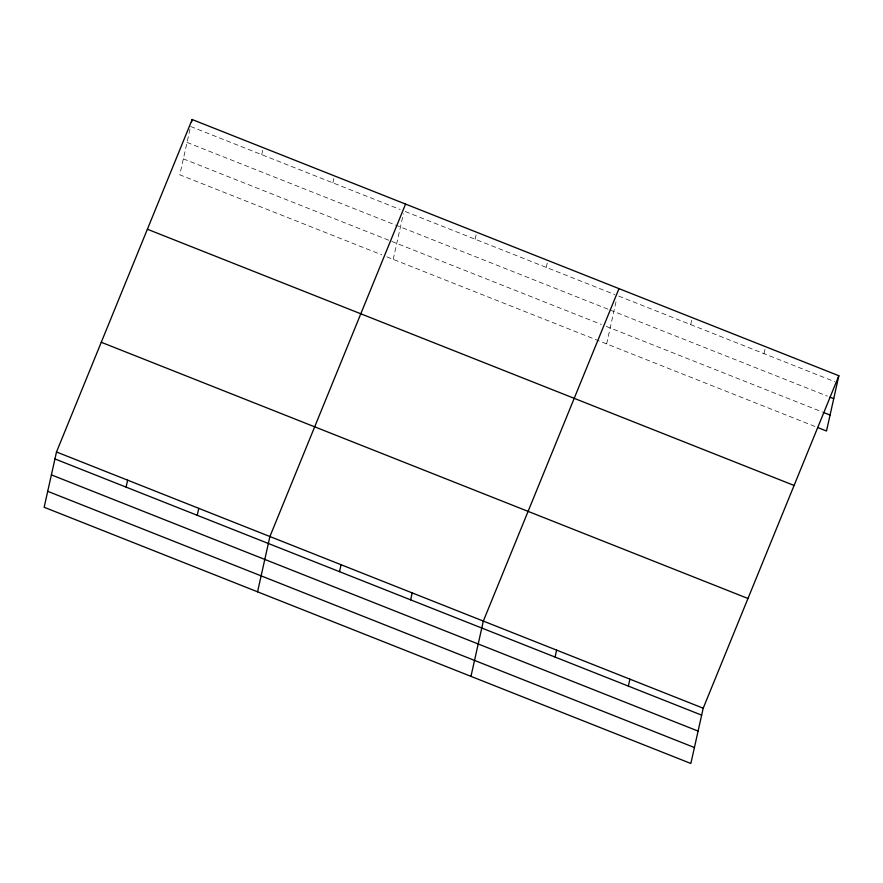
<?xml version="1.0" encoding="UTF-8"?>
<svg xmlns="http://www.w3.org/2000/svg" width="883" height="883" viewBox="0 0 883 883"><rect width="100%" height="100%" fill="white"/><g stroke="black" fill="none" stroke-linecap="round" stroke-linejoin="round"><path stroke-width="0.66" stroke-dasharray="4.42 3.31" d="M190 129.139L179.79 174.801L381.776 254.823M261.732 154.668L263.289 147.715M332.869 182.847L334.425 175.894M393.211 259.359L403.41 213.686M475.142 239.216L476.699 232.262M546.279 267.394L547.835 260.441M606.621 343.906L616.522 299.569M690.716 324.624L692.261 317.67M764.005 353.653L765.561 346.699M190.596 126.479L400.198 209.525M405.275 211.534L614.877 294.58M618.685 296.081L834.766 381.688M187.03 142.428L608.773 309.514M610.043 310.021L827.415 396.136M183.355 158.863L601.29 324.436M606.367 326.445L822.481 412.063M386.853 256.843L815.119 426.511"/><path stroke-width="1.32" d="M56.501 451.986L44.15 507.261L690.848 763.475L703.21 708.199L838.85 375.739L192.152 119.525L56.501 451.986L703.21 708.199M191.633 121.843L192.152 119.525M126.092 487.118L127.638 480.164M197.229 515.297L198.774 508.343M257.56 591.809L269.911 536.533L405.562 204.083M339.502 571.665L341.059 564.712M410.639 599.855L412.195 592.901M470.97 676.356L483.332 621.08L618.972 288.631M555.065 657.073L556.621 650.12M628.354 686.113L629.91 679.159M838.85 375.739L826.499 431.014L817.647 427.515M829.943 397.14L833.729 398.641M823.74 412.571L830.064 415.076M147.384 229.238L794.082 485.451M101.269 342.273L747.967 598.486M54.956 458.939L701.654 715.142M51.391 474.877L698.089 731.091M47.715 491.312L694.413 747.526"/></g></svg>
